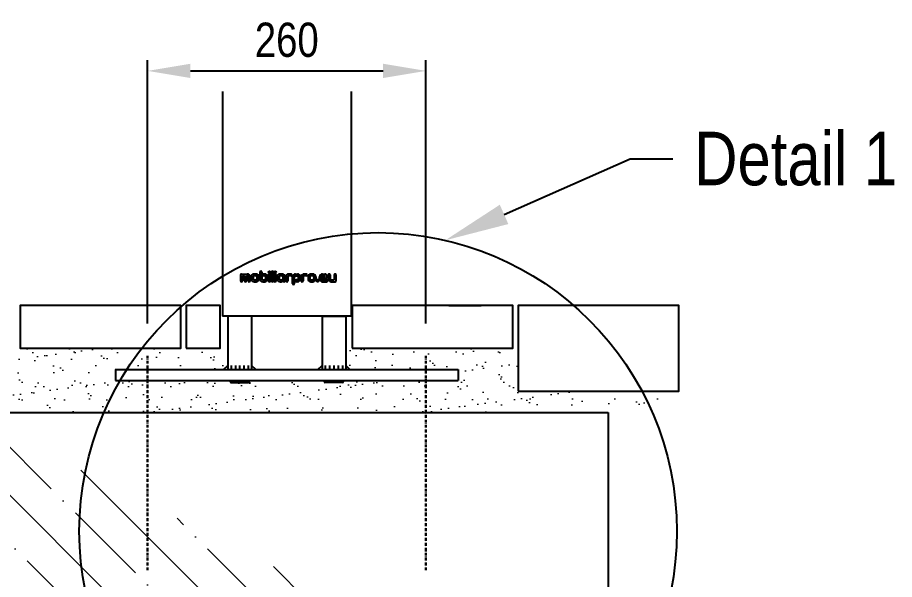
# Model space of a CAD drawing. Header units: millimetres. Extents: x 5064 to 11004, y 3085 to 7285.
# Drawn here: x 5628 to 6447, y 5204 to 5729 of the extents above; entities that cross this region are included whole.
import ezdxf
from ezdxf import colors
from ezdxf.entities.mleader import LeaderData, LeaderLine
from ezdxf.math import Vec2, Vec3

# ---------------------------------------------------------------- set-up
doc = ezdxf.new("R2010")
doc.units = ezdxf.units.MM
doc.header["$LTSCALE"] = 0.3
doc.linetypes.add('DashDot', pattern=[15, 9, -3, 0, -3])
doc.layers.add('SRAFY', color=251, linetype='Continuous', lineweight=13)
doc.styles.add('SEACAD_Arial', font='arial.ttf', dxfattribs={"width": 0.8})
doc.dimstyles.new('ISO-25', dxfattribs={"dimtxt": 1.6, "dimasz": 2, "dimexe": 0.5, "dimexo": 1.5, "dimtad": 1, "dimdec": 0, "dimtxsty": 'SEACAD_Arial', "dimcen": 2, "dimadec": 0, "dimazin": 0, "dimtfac": 1, "dimtdec": 0, "dimtmove": 0, "dimatfit": 3, "dimfxl": 1, "dimarcsym": 0})

# ---------------------------------------------------------------- blocks, each defined once
blk = doc.blocks.new('logo MOBILIARPRO.EU')
for p, q in [((20, 10.13), (20, 3.13)), ((21, 11.13), (21, 11.13)), ((22, 10.13), (22, 3.13)), ((32, 10.13), (32, 1.13)), ((33, 11.13), (33, 11.13)), ((34, 10.13), (34, 1.13)), ((0, 7.13), (0, 1.13)), ((1, 8.13), (7, 8.13)), ((1, 0.13), (1, 0.13)), ((2, 6.13), (4, 6.13)), ((2, 6.13), (2, 1.13)), ((4, 6.13), (4, 1.13)), ((5, 0.13), (5, 0.13)), ((6, 6.13), (6, 1.13)), ((6, 6.13), (7, 6.13)), ((8, 5.13), (8, 1.13)), ((9, 0.13), (9, 0.13)), ((10, 5.13), (10, 1.13)), ((11, 5.13), (11, 3.13)), ((13, 5.13), (13, 3.13)), ((16, 8.13), (14, 8.13)), ((16, 6.13), (14, 6.13)), ((14, 2.13), (16, 2.13)), ((14, 0.13), (16, 0.13)), ((17, 5.13), (17, 3.13)), ((19, 5.13), (19, 3.13)), ((23, 7.13), (23, 7.13)), ((23, 2.13), (25, 2.13)), ((23, 0.13), (25, 0.13)), ((25, 8.13), (24, 8.13)), ((25, 6.13), (24, 6.13)), ((26, 5.13), (26, 3.13)), ((28, 5.13), (28, 3.13)), ((29, 7.13), (29, 1.13)), ((30, 8.13), (30, 8.13)), ((30, 0.13), (30, 0.13)), ((31, 7.13), (31, 1.13)), ((33, 0.13), (33, 0.13)), ((34, 5.13), (34, 3.13)), ((35, 7.13), (35, 1.13)), ((36, 8.13), (36, 8.13)), ((36, 0.13), (36, 0.13)), ((37, 7.13), (37, 1.13)), ((38, 5.13), (38, 3.13)), ((40, 5.13), (40, 3.13)), ((43, 8.13), (41, 8.13)), ((43, 6.13), (41, 6.13)), ((41, 2.13), (42, 2.13)), ((41, 0.13), (42, 0.13)), ((43, 1.13), (43, 1.13)), ((44, 5.13), (44, 1.13)), ((45, 0.13), (45, 0.13)), ((46, 5.13), (46, 1.13)), ((47, 5.13), (47, 1.13)), ((48, 0.13), (48, 0.13)), ((49, 5.13), (49, 1.13)), ((52.13, 8.13), (50, 8.13)), ((52.13, 6.13), (50, 6.13)), ((53.13, 7.13), (53.13, 7.13)), ((54, -1.87), (54, 5.13)), ((56, -1.87), (56, 5.13)), ((57, 8.13), (59, 8.13)), ((57, 6.13), (59, 6.13)), ((57, 1.13), (57, 1.13)), ((59, 2.13), (58, 2.13)), ((59, 0.13), (58, 0.13)), ((60, 3.13), (60, 5.13)), ((62, 3.13), (62, 5.13)), ((63, 5.13), (63, 1.13)), ((64, 0.13), (64, 0.13)), ((65, 5.13), (65, 1.13)), ((68.18, 8.13), (66, 8.13)), ((68.13, 6.13), (66, 6.13)), ((70, 5.13), (70, 3.13)), ((72, 5.13), (72, 3.13)), ((75, 8.13), (73, 8.13)), ((75, 6.13), (73, 6.13)), ((73, 2.13), (75, 2.13)), ((73, 0.13), (75, 0.13)), ((76, 5.13), (76, 3.13)), ((78, 5.13), (78, 3.13)), ((82, 5.13), (82, 3.13)), ((82, 3.13), (82, 5.13)), ((84, 5.13), (84, 3.13)), ((84, 3.13), (84, 5.13)), ((85, 8.13), (87.5, 8.13)), ((85, 6.13), (87.5, 6.13)), ((85, 4.13), (85, 4.13)), ((85, 2.13), (89, 2.13)), ((85, 0.13), (89, 0.13)), ((87.5, 5.13), (86, 5.13)), ((87.5, 3.13), (86, 3.13)), ((90, 1.13), (90, 1.13)), ((91, 7.13), (91, 3.13)), ((92, 8.13), (92, 8.13)), ((93, 7.13), (93, 3.13)), ((94, 2.13), (97, 2.13)), ((94, 0.13), (98, 0.13)), ((97, 7.13), (97, 2.13)), ((98, 8.13), (98, 8.13)), ((99, 7.13), (99, 1.13)), ((55, -2.87), (55, -2.87))]:
    blk.add_line(p, q)
blk.add_lwpolyline([(80, 0.13), (80, 0.13, 0.414214), (81, 1.13), (81, 1.13, 0.414214), (80, 2.13), (80, 2.13, 0.414214), (79, 1.13), (79, 1.13, 0.414214)], format="xyb", close=True)
for centre in [(30, 10.13), (36, 10.13)]:
    blk.add_circle(centre, 1)
for centre, radius, start, end in [((21, 10.13), 1, 90, 180), ((21, 10.13), 1, 0, 90), ((33, 10.13), 1, 90, 180), ((33, 10.13), 1, 0, 90), ((1, 7.13), 1, 90, 180), ((1, 1.13), 1, 180, 270), ((1, 1.13), 1, 270, 0), ((5, 1.13), 1, 180, 270), ((5, 1.13), 1, 270, 0), ((7, 5.13), 3, 0, 90), ((7, 5.13), 1, 0, 90), ((9, 1.13), 1, 180, 270), ((9, 1.13), 1, 270, 0), ((14, 5.13), 3, 90, 180), ((14, 3.13), 3, 180, 270), ((14, 5.13), 1, 90, 180), ((14, 3.13), 1, 180, 270), ((16, 5.13), 3, 0, 90), ((16, 5.13), 1, 0, 90), ((16, 3.13), 3, 270, 0), ((16, 3.13), 1, 270, 0), ((23, 3.13), 3, 180, 270), ((23, 3.13), 1, 180, 270), ((24, 7.13), 1, 90, 180), ((24, 7.13), 1, 180, 270), ((25, 5.13), 3, 0, 90), ((25, 5.13), 1, 0, 90), ((25, 3.13), 3, 270, 0), ((25, 3.13), 1, 270, 0), ((30, 7.13), 1, 90, 180), ((30, 1.13), 1, 180, 270), ((30, 7.13), 1, 0, 90), ((30, 1.13), 1, 270, 0), ((33, 1.13), 1, 180, 270), ((33, 1.13), 1, 270, 0), ((36, 7.13), 1, 90, 180), ((36, 1.13), 1, 180, 270), ((36, 7.13), 1, 0, 90), ((36, 1.13), 1, 270, 0), ((41, 5.13), 3, 90, 180), ((41, 3.13), 3, 180, 270), ((41, 5.13), 1, 90, 180), ((41, 3.13), 1, 180, 270), ((42, 1.13), 1, 0, 90), ((42, 1.13), 1, 270, 0), ((43, 5.13), 3, 0, 90), ((43, 5.13), 1, 0, 90), ((45, 1.13), 1, 180, 270), ((45, 1.13), 1, 270, 0), ((50, 5.13), 3, 90, 180), ((48, 1.13), 1, 180, 270), ((48, 1.13), 1, 270, 0), ((50, 5.13), 1, 90, 180), ((52.13, 7.13), 1, 0, 90), ((52.13, 7.13), 1, 270, 0), ((57, 5.13), 3, 90, 180), ((57, 5.13), 1, 90, 180), ((58, 1.13), 1, 90, 180), ((58, 1.13), 1, 180, 270), ((59, 5.13), 3, 0, 90), ((59, 5.13), 1, 0, 90), ((59, 3.13), 3, 270, 0), ((59, 3.13), 1, 270, 0), ((66, 5.13), 3, 90, 180), ((64, 1.13), 1, 180, 270), ((64, 1.13), 1, 270, 0), ((66, 5.13), 1, 90, 180), ((68.13, 7.13), 1, 0, 90), ((68.13, 7.13), 1, 270, 0), ((73, 5.13), 3, 90, 180), ((73, 3.13), 3, 180, 270), ((73, 5.13), 1, 90, 180), ((73, 3.13), 1, 180, 270), ((75, 5.13), 3, 0, 90), ((75, 5.13), 1, 0, 90), ((75, 3.13), 3, 270, 0), ((75, 3.13), 1, 270, 0), ((85, 5.13), 3, 90, 180), ((85, 3.13), 3, 180, 270), ((85, 5.13), 1, 90, 180), ((85, 3.13), 1, 180, 270), ((86, 4.13), 1, 90, 180), ((86, 4.13), 1, 180, 270), ((87.5, 5.63), 2.5, 270, 90), ((87.5, 5.63), 0.5, 270, 90), ((89, 1.13), 1, 0, 90), ((89, 1.13), 1, 270, 0), ((92, 7.13), 1, 90, 180), ((94, 3.13), 3, 180, 270), ((92, 7.13), 1, 0, 90), ((94, 3.13), 1, 180, 270), ((98, 7.13), 1, 90, 180), ((98, 7.13), 1, 0, 90), ((98, 1.13), 1, 270, 0), ((55, -1.87), 1, 180, 270), ((55, -1.87), 1, 270, 0)]:
    blk.add_arc(centre, radius, start, end)
blk = doc.blocks.new('*D145')
at = {"color": 0, "lineweight": -2, "transparency": 16777216}
for p, q in [((5749.04, 5443.42), (5749.04, 5689.57)), ((6009.04, 5443.42), (6009.04, 5689.57)), ((5789.04, 5679.57), (5969.04, 5679.57))]:
    blk.add_line(p, q, dxfattribs=at)
at = {"color": 0, "transparency": 16777216}
for points in [[(5789.04, 5686.24), (5789.04, 5672.9), (5749.04, 5679.57)], [(5969.04, 5686.24), (5969.04, 5672.9), (6009.04, 5679.57)]]:
    blk.add_solid(points, dxfattribs=at)
at = {"layer": 'Defpoints', "color": 0, "transparency": 16777216}
for p in [(6009.04, 5679.57), (5749.04, 5413.42), (6009.04, 5413.42)]:
    blk.add_point(p, dxfattribs=at)
at = {"color": 0, "transparency": 16777216, "insert": (5879.04, 5708.41), "char_height": 32, "attachment_point": 5, "style": 'SEACAD_Arial'}
blk.add_mtext('260', dxfattribs=at)

msp = doc.modelspace()

# ---------------------------------------------------------------- hatches: boundary and pattern name
at = {"layer": 'SRAFY'}
h = msp.add_hatch(dxfattribs=at)
h.set_pattern_fill('AR-SAND', color=256, scale=0.5)
h.paths.add_polyline_path([(5719.04, 5400.46), (5820.04, 5400.46), (5824.04, 5404.46), (5824.04, 5420.45), (5625.1, 5420.45), (5625.1, 5380.45), (5464.41, 5380.45), (5464.41, 5360.45), (5579.04, 5360.45), (5749.04, 5360.46), (5749.04, 5390.46), (5719.04, 5390.46)])
h.paths.add_polyline_path([(5464.41, 5380.45), (5320.1, 5380.45), (5320.1, 5360.45), (5464.41, 5360.45)])
h.paths.add_polyline_path([(5879.04, 5388.46), (5826.04, 5388.46), (5826.04, 5390.46), (5749.04, 5390.46), (5749.04, 5360.46), (5879.04, 5360.48)])
h.paths.add_polyline_path([(6009.04, 5390.46), (5932.04, 5390.46), (5932.04, 5388.46), (5879.04, 5388.46), (5879.04, 5360.48), (6009.04, 5360.49)])
h.paths.add_polyline_path([(6245.1, 5380.45), (6095.1, 5380.45), (6095.1, 5420.45), (6009.04, 5420.45), (6009.04, 5400.46), (6039.04, 5400.46), (6039.04, 5390.46), (6009.04, 5390.46), (6009.04, 5360.49), (6179.04, 5360.51), (6245.1, 5360.46)])
h.paths.add_polyline_path([(6009.04, 5413.42), (6009.04, 5420.45), (5934.04, 5420.45), (5934.04, 5404.46), (5938.04, 5400.46), (6009.04, 5400.46)])
h = msp.add_hatch(dxfattribs=at)
h.set_pattern_fill('ANSI35', color=256, scale=10, angle=90)
h.set_pattern_definition([(135, (57.655, -200), (-44.9013, -44.9013), []), (135, (57.655, -155.1), (-44.9013, -44.9013), [79.375, -15.875, 0, -15.875])])
edge = h.paths.add_edge_path()
edge.add_line((6179.04, 5310.44), (6179.07, 5060.1))
edge.add_line((5579.04, 5360.45), (6179.04, 5360.51))
edge.add_line((5579.04, 5360.45), (5579.08, 5060.11))
edge.add_line((5579.08, 5060.11), (6179.07, 5060.17))

# ---------------------------------------------------------------- linework, layer by layer
for p, q in [((5819.04, 5660.45), (5819.04, 5450.46)), ((5939.04, 5660.45), (5939.04, 5450.46)), ((6030.47, 5460.44), (6060.47, 5460.44)), ((5939.04, 5450.46), (5819.04, 5450.46)), ((5824.04, 5450.46), (5824.04, 5400.46)), ((5846.04, 5450.46), (5846.04, 5400.46)), ((5911.96, 5450.46), (5933.96, 5450.46)), ((5912.04, 5450.46), (5912.04, 5400.46)), ((5934.04, 5450.46), (5934.04, 5400.46)), ((5719.04, 5400.46), (5719.04, 5390.46)), ((5719.04, 5400.46), (6039.04, 5400.46)), ((5820.04, 5400.46), (5824.04, 5404.46)), ((5827.04, 5404.46), (5827.04, 5400.46)), ((5831.04, 5404.46), (5831.04, 5400.46)), ((5835.04, 5404.46), (5835.04, 5400.46)), ((5839.04, 5404.46), (5839.04, 5400.46)), ((5843.04, 5404.46), (5843.04, 5400.46)), ((5850.04, 5400.46), (5846.04, 5404.46)), ((5908.04, 5400.46), (5912.04, 5404.46)), ((5915.04, 5404.46), (5915.04, 5400.46)), ((5919.04, 5404.46), (5919.04, 5400.46)), ((5923.04, 5404.46), (5923.04, 5400.46)), ((5927.04, 5404.46), (5927.04, 5400.46)), ((5931.04, 5404.46), (5931.04, 5400.46)), ((5938.04, 5400.46), (5934.04, 5404.46)), ((6039.04, 5400.46), (6039.04, 5390.46)), ((5719.04, 5390.46), (6039.04, 5390.46)), ((5826.04, 5390.46), (5826.04, 5389.46)), ((5844.04, 5390.46), (5844.04, 5389.46)), ((5914.04, 5390.46), (5914.04, 5389.46)), ((5932.04, 5390.46), (5932.04, 5389.46)), ((5986.54, 5390.46), (6031.54, 5390.46)), ((5827.04, 5388.46), (5843.04, 5388.46)), ((5931.04, 5388.46), (5915.04, 5388.46)), ((5579.04, 5360.45), (6179.04, 5360.51)), ((6179.04, 5360.51), (6179.07, 5060.1))]:
    msp.add_line(p, q)
at = {"linetype": 'DashDot', "lineweight": 30}
for p, q in [((5749.04, 5413.42), (5749.04, 5213.09)), ((6009.04, 5413.42), (6009.04, 5213.09))]:
    msp.add_line(p, q, dxfattribs=at)
for points in [[(5780.1, 5420.45), (5780.1, 5460.45), (5630.1, 5460.45), (5630.1, 5420.45), (5780.1, 5420.45), (5780.1, 5420.45)], [(5785.1, 5420.45), (5785.1, 5420.45), (5816.74, 5420.45), (5816.74, 5460.45), (5785.1, 5460.45), (5785.1, 5420.45)], [(5940.1, 5420.45), (5940.1, 5420.45), (6090.1, 5420.45), (6090.1, 5460.45), (5940.1, 5460.45), (5940.1, 5420.45)]]:
    msp.add_lwpolyline(points)
msp.add_lwpolyline([(6095.1, 5380.45), (6245.1, 5380.45), (6245.1, 5460.45), (6095.1, 5460.45)], close=True)
for centre, radius in [((5964.28, 5249.43), 279.02), ((6045.47, 5460.44), 0.01)]:
    msp.add_circle(centre, radius)
for centre, start, end in [((5827.04, 5389.46), 180, 270), ((5843.04, 5389.46), 270, 0), ((5915.04, 5389.46), 180, 270), ((5931.04, 5389.46), 270, 0)]:
    msp.add_arc(centre, 1, start, end)

# ---------------------------------------------------------------- block references
at = {"xscale": 0.9, "yscale": 0.9, "zscale": 0.9}
msp.add_blockref('logo MOBILIARPRO.EU', (5835.9, 5482.48), dxfattribs=at)

# ---------------------------------------------------------------- dimensions: what is measured, and where the dimension line sits
dim = msp.add_linear_dim(base=(6009.04, 5679.57), p1=(5749.04, 5413.42), p2=(6009.04, 5413.42), dimstyle='ISO-25')
dim.commit()
dim.dimension.update_dxf_attribs({"geometry": '*D145', "text_midpoint": (5879.04, 5708.41)})

# ---------------------------------------------------------------- leaders
ml = msp.add_multileader_mtext('Standard')
ml.set_content('Detail 1', color=256, style='SEACAD_Arial')
ml.set_leader_properties(lineweight=-3)
ml.build(insert=Vec2(0, 0))
ml.multileader.update_dxf_attribs({"text_right_attachment_type": 6, "dogleg_length": 2, "arrow_head_size": 60, "scale": 20})
ctx = ml.context
ctx.base_point, ctx.scale, ctx.char_height, ctx.arrow_head_size, ctx.landing_gap_size, ctx.plane_origin = Vec3(6239.58, 5597.3), 20, 50, 60, 20, Vec3(7646.79, 5487.1)
ctx.right_attachment = 6
notes = []
notes.append((ctx, [(0, (1, 1, 0), (6199.58, 5597.3), (1, 0), 40, [(0, [(6027.06, 5521.3)], 0, [])])]))
ctx.mtext.insert, ctx.mtext.flow_direction = Vec3(6259.58, 5622.71), 5
for ctx, leaders in notes:
    for number, flags, end, landing, length, lines in leaders:
        leader = LeaderData()
        leader.index, (leader.has_last_leader_line, leader.has_dogleg_vector, leader.attachment_direction) = number, flags
        leader.last_leader_point, leader.dogleg_vector, leader.dogleg_length = Vec3(end), Vec3(landing), length
        for number, points, colour, breaks in lines:
            line = LeaderLine()
            line.index, line.vertices, line.color, line.breaks = number, Vec3.list(points), colors.encode_raw_color(colour), breaks
            leader.lines.append(line)
        ctx.leaders.append(leader)

doc.saveas('drawing.dxf')
